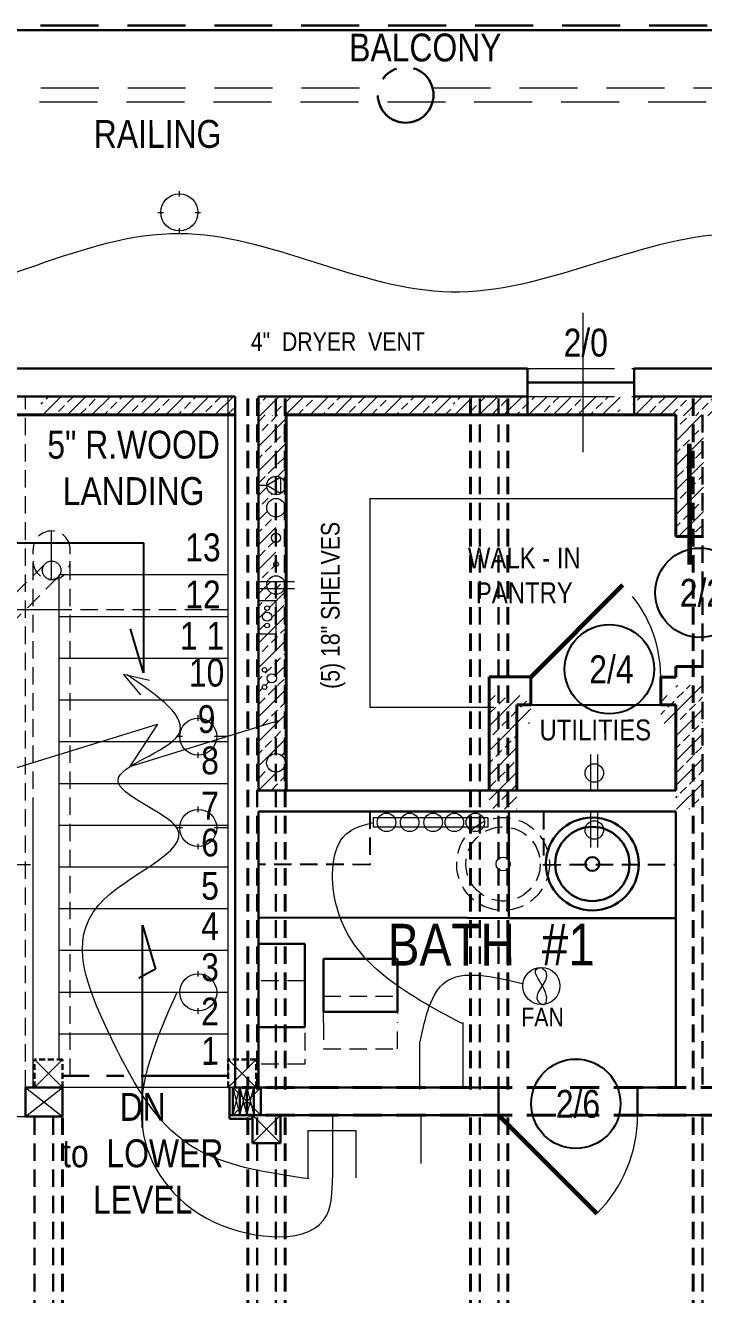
# Model space of a CAD drawing. Header units: inches. Extents: x -298 to 15350, y -6 to 2753.
# Drawn here: x 4704 to 4850.3, y 1373.5 to 1647.2 of the extents above; entities that cross this region are included whole.
import ezdxf

# ---------------------------------------------------------------- set-up
doc = ezdxf.new("R2010")
doc.units = ezdxf.units.IN
doc.header["$MEASUREMENT"] = 0
for name, pattern in [('CENTER', [2, 1.25, -0.25, 0.25, -0.25]), ('DASHDOT2', [0.5, 0.25, -0.125, 0, -0.125]), ('HIDDEN', [0.375, 0.25, -0.125])]:
    doc.linetypes.add(name, pattern=pattern)
for name, color, linetype, lineweight in [('BUILT-INS', 36, 'Continuous', 25), ('CABINETS', 36, 'HIDDEN', 25), ('COUNTERTOPS', 7, 'Continuous', 30), ('DOORS', 7, 'Continuous', 60), ('ELEC', 6, 'Continuous', 30), ('ELEC SYMBOLS', 7, 'Continuous', 20), ('FLOOR BEAMS', 18, 'Continuous', 30), ('HVAC', 1, 'Continuous', 50), ('PLUMBING', 3, 'Continuous', 20), ('ROOF', 7, 'HIDDEN', 30), ('ROOF FRAMING', 7, 'Continuous', 20), ('STAIRS', 7, 'Continuous', 20), ('STAMPED  CONC  FL', 1, 'Continuous', 20), ('WALL FRAMING', 9, 'CENTER', 30), ('WALLS', 7, 'Continuous', 30), ('WINDOWS', 5, 'Continuous', 30)]:
    doc.layers.add(name, color=color, linetype=linetype, lineweight=lineweight)
doc.layers.add('TEXT', color=7, linetype='Continuous')
doc.layers.add('TEXT80', color=9, linetype='Continuous')
doc.styles.add('ARCHENT', font='technical.ttf', dxfattribs={"height": 6})

msp = doc.modelspace()

# ---------------------------------------------------------------- hatches: boundary and pattern name
at = {"layer": 'DOORS', "linetype": 'Continuous', "lineweight": 9, "ltscale": 25}
h = msp.add_hatch(dxfattribs=at)
h.set_pattern_fill('ANSI33', color=0, scale=15, style=0)
h.set_pattern_definition([(45, (-227.575, 303.034), (-2.6516504, 2.6516504), []), (45, (-224.9232, 303.034), (-2.6516504, 2.6516504), [1.875, -0.9375])])
h.paths.add_polyline_path([(4749.44234, 1566.19093), (4707.44234, 1566.19093), (4707.44234, 1563.19093), (4749.44234, 1563.19093)])
h.paths.add_polyline_path([(4749.44234, 1567.15681), (4707.44234, 1567.15681), (4707.44234, 1566.19093), (4749.44234, 1566.19093)])
h = msp.add_hatch(dxfattribs=at)
h.set_pattern_fill('ANSI33', color=0, scale=15, style=0)
h.set_pattern_definition([(45, (-180.7516, 302.8463), (-2.6516504, 2.6516504), []), (45, (-178.1, 302.8463), (-2.6516504, 2.6516504), [1.875, -0.9375])])
h.paths.add_polyline_path([(4796.26563, 1566.00316), (4754.26563, 1566.00316), (4754.26563, 1563.00316), (4796.26563, 1563.00316)])
h.paths.add_polyline_path([(4796.26563, 1567.15654), (4754.26563, 1567.15654), (4754.26563, 1566.00316), (4796.26563, 1566.00316)])
h = msp.add_hatch(dxfattribs=at)
h.set_pattern_fill('ANSI33', color=0, scale=15, style=0)
h.set_pattern_definition([(45, (-138.75, 302.9997), (-2.6516504, 2.6516504), []), (45, (-136.0983, 302.9997), (-2.6516504, 2.6516504), [1.875, -0.9375])])
h.paths.add_polyline_path([(4832.26724, 1563.15654), (4832.26724, 1566.15654), (4796.26724, 1566.15654), (4796.26724, 1563.15654)])
h.paths.add_polyline_path([(4832.26724, 1567.15654), (4796.26724, 1567.15654), (4796.26724, 1566.15654), (4832.26724, 1566.15654)])
h = msp.add_hatch(dxfattribs=at)
h.set_pattern_fill('ANSI33', color=0, scale=15, style=0)
h.set_pattern_definition([(45, (-100.0483, 302.8463), (-2.6516504, 2.6516504), []), (45, (-97.3967, 302.8463), (-2.6516504, 2.6516504), [1.875, -0.9375])])
h.paths.add_polyline_path([(4876.96889, 1566.00316), (4834.96889, 1566.00316), (4834.96889, 1563.00316), (4876.96889, 1563.00316)])
h.paths.add_polyline_path([(4876.96889, 1567.15654), (4834.96889, 1567.15654), (4834.96889, 1566.00316), (4876.96889, 1566.00316)])
h = msp.add_hatch(dxfattribs=at)
h.set_pattern_fill('ANSI33', color=0, scale=15, style=0)
h.paths.add_polyline_path([(4758.01563, 1545.15629), (4758.01563, 1545.9392, -0.407485201), (4756.06168, 1547.93867), (4754.26724, 1547.93867), (4754.26724, 1527.23774), (4756.20763, 1527.23774, -0.299331351), (4758.01563, 1528.48721), (4758.01563, 1530.5119, -0.387451198), (4757.56168, 1531.00977, -0.387451198), (4758.01563, 1531.50765), (4758.01563, 1535.66677, -0.400784786), (4757.06168, 1536.66571, -0.400784786), (4758.01563, 1537.66465), (4758.01563, 1541.15735, -0.407485201), (4756.06168, 1543.15682, -0.407485201)])
h.paths.add_polyline_path([(4756.06168, 1526.48774, -0.096396118), (4756.20763, 1527.23774), (4754.26724, 1527.23774), (4754.26724, 1525.73774), (4756.20763, 1525.73774, -0.096396118)])
h.paths.add_polyline_path([(4758.01563, 1524.48827, -0.299331351), (4756.20763, 1525.73774), (4754.26724, 1525.73774), (4754.26724, 1523.15682), (4758.01563, 1523.15682)])
h.paths.add_polyline_path([(4760.01563, 1525.73774), (4759.91573, 1525.73774, -0.311920167), (4758.01563, 1524.48827), (4758.01563, 1506.85428, -0.126028931), (4758.13876, 1506.37356, -0.126028931), (4758.01563, 1505.89285), (4758.01563, 1490.15665, -0.375423942), (4760.01563, 1488.4451)])
h.paths.add_polyline_path([(4760.01563, 1526.91444, 0.04237342), (4759.91573, 1527.23774), (4758.01563, 1527.23774), (4758.01563, 1525.73774), (4759.91573, 1525.73774, 0.04237342), (4760.01563, 1526.06104)])
h.paths.add_polyline_path([(4758.01563, 1527.23774), (4756.20763, 1527.23774, 0.096396118), (4756.06168, 1526.48774, 0.096396118), (4756.20763, 1525.73774), (4758.01563, 1525.73774)])
h.paths.add_polyline_path([(4758.01563, 1515.95627), (4754.26724, 1515.95627), (4754.26724, 1495.94713), (4758.01563, 1497.10432), (4758.01563, 1505.89285, -0.776153299), (4756.13876, 1506.37356, -0.776153299), (4758.01563, 1506.85428)])
h.paths.add_polyline_path([(4756.07207, 1508.20686, -1), (4755.07207, 1508.20686, -1)], flags=16)
h.paths.add_polyline_path([(4756.07207, 1504.47838, -1), (4755.07207, 1504.47838, -1)], flags=16)
h.paths.add_polyline_path([(4758.01563, 1497.10432), (4754.26724, 1495.94713), (4754.26724, 1482.15682), (4758.01563, 1482.15689), (4758.01563, 1486.15687, -0.41115692), (4756.03653, 1488.15676, -0.41115692), (4758.01563, 1490.15665)])
h.paths.add_polyline_path([(4760.01563, 1487.86842, -0.375423942), (4758.01563, 1486.15687), (4758.01563, 1482.15689), (4760.01563, 1482.15694)])
h.paths.add_polyline_path([(4758.00928, 1523.15682), (4754.26724, 1523.15682), (4754.26724, 1515.95627), (4758.00928, 1515.95627)])
h.paths.add_polyline_path([(4755.14243, 1519.66022, -1), (4757.14243, 1519.66022, -1)], flags=16)
h.paths.add_polyline_path([(4756.64243, 1517.76503, -1), (4755.64243, 1517.76503, -1)], flags=16)
h.paths.add_polyline_path([(4755.64243, 1521.49351, -1), (4756.64243, 1521.49351, -1)], flags=16)
edge = h.paths.add_edge_path()
edge.add_line((4760.26724, 1563.15655), (4754.26724, 1563.15654))
edge.add_line((4754.26724, 1563.15654), (4754.26724, 1547.93867))
edge.add_line((4754.26724, 1547.93867), (4756.06168, 1547.93867))
edge.add_arc((4758.06168, 1547.93867), 2, -12.3188463, 180, ccw=False)
edge.add_line((4760.01563, 1547.51196), (4760.01563, 1543.58352))
edge.add_arc((4758.06168, 1543.15682), 2, -12.3188463, 12.3188463, ccw=False)
edge.add_line((4760.01563, 1542.73011), (4760.01563, 1527.23774))
edge.add_line((4760.01563, 1527.23774), (4760.26724, 1527.23774))
edge.add_line((4760.26724, 1527.23774), (4760.26724, 1563.15655))
h = msp.add_hatch(dxfattribs=at)
h.set_pattern_fill('ANSI33', color=0, scale=15, style=0)
h.set_pattern_definition([(45, (6e-07, -4), (-2.6516504, 2.6516504), []), (45, (2.6517, -4), (-2.6516504, 2.6516504), [1.875, -0.9375])])
h.paths.add_polyline_path([(4813.01734, 1502.65739), (4808.01563, 1502.65759), (4808.01563, 1478.1578), (4810.01734, 1478.15784), (4810.01734, 1496.65751), (4813.01735, 1496.65739)])
h.paths.add_polyline_path([(4806.01563, 1502.65767), (4804.01734, 1502.65775), (4804.01734, 1478.15772), (4806.01563, 1478.15776)])
h.paths.add_polyline_path([(4808.01563, 1502.65759), (4806.01563, 1502.65767), (4806.01563, 1478.15776), (4808.01563, 1478.1578)])
h.paths.add_polyline_path([(4848.01563, 1504.9232), (4844.26656, 1504.9232), (4844.26661, 1502.65614), (4841.01617, 1502.65627), (4841.01617, 1496.65627), (4844.26674, 1496.65614), (4844.26714, 1478.15973), (4848.01563, 1478.15994)])
h.paths.add_polyline_path([(4850.01563, 1504.9232), (4848.01563, 1504.9232), (4848.01563, 1478.15994), (4850.01563, 1478.16005)])
h.paths.add_polyline_path([(4844.26586, 1536.92333), (4850.27737, 1536.92333), (4850.26529, 1563.15655), (4844.26529, 1563.15654)])

# ---------------------------------------------------------------- linework, layer by layer
at = {"layer": 'BUILT-INS', "lineweight": 9, "ltscale": 15}
for p, q in [((4778.26846, 1545.15657), (4778.26775, 1500.15707)), ((4778.26899, 1545.15657), (4844.26568, 1545.14795)), ((4778.26775, 1500.15707), (4805.01785, 1500.15597))]:
    msp.add_line(p, q, dxfattribs=at)
at = {"layer": 'BUILT-INS', "ltscale": 15}
msp.add_line((4813.01735, 1500.65752), (4841.01617, 1500.6564), dxfattribs=at)
at = {"layer": 'CABINETS', "ltscale": 15}
for p, q in [((4778.26723, 1477.68182), (4778.28121, 1466.18789)), ((4815.76709, 1477.54949), (4815.7531, 1466.05557)), ((4778.28121, 1466.18789), (4754.26724, 1466.23663)), ((4815.75326, 1466.18789), (4844.26749, 1466.23673))]:
    msp.add_line(p, q, dxfattribs=at)
at = {"layer": 'COUNTERTOPS', "color": 38, "lineweight": 30, "ltscale": 15}
msp.add_line((4754.26724, 1454.78903), (4844.26774, 1454.65691), dxfattribs=at)
at = {"layer": 'DOORS', "linetype": 'Continuous', "ltscale": 15}
msp.add_line((4847.26656, 1530.92333), (4847.25479, 1556.92332), dxfattribs=at)
at = {"layer": 'DOORS', "ltscale": 15}
msp.add_line((4832.80487, 1526.46148), (4813.01582, 1506.65255), dxfattribs=at)
at = {"layer": 'DOORS', "color": 9, "linetype": 'Continuous', "ltscale": 15}
msp.add_line((4806.01724, 1412.15682), (4827.23044, 1390.94361), dxfattribs=at)
at = {"layer": 'DOORS', "color": 9, "linetype": 'Continuous', "lineweight": 5, "ltscale": 15}
msp.add_arc((4806.01724, 1412.15682), 30, 315, 0, dxfattribs=at)
at = {"layer": 'ELEC', "lineweight": 20, "ltscale": 15}
for p, q in [((4754.26724, 1527.23774), (4762.06168, 1527.23774)), ((4754.26724, 1525.73774), (4762.06168, 1525.73774)), ((4825.94496, 1482.15682), (4825.94496, 1489.95126)), ((4827.44496, 1482.15682), (4827.44496, 1489.95126)), ((4825.94496, 1469.86237), (4825.94496, 1477.65682)), ((4827.44496, 1469.86237), (4827.44496, 1477.65682))]:
    msp.add_line(p, q, dxfattribs=at)
for centre in [(4758.06168, 1547.93867), (4758.06168, 1526.48774), (4826.69496, 1485.95126), (4826.69496, 1473.65682)]:
    msp.add_circle(centre, 2, dxfattribs=at)
at = {"layer": 'ELEC SYMBOLS', "color": 6, "linetype": 'Continuous', "lineweight": 20, "ltscale": 150}
for p, q in [((4737.20647, 1611.43415), (4737.20647, 1610.23743)), ((4732.60811, 1606.83579), (4733.80483, 1606.83579)), ((4740.60811, 1606.83579), (4741.80483, 1606.83579)), ((4737.20647, 1603.43415), (4737.20647, 1602.23743)), ((4725.20353, 1507.28497), (4730.74816, 1505.97034)), ((4725.20371, 1507.22556), (4728.8266, 1502.82717)), ((4803.75006, 1476.31213), (4779.03258, 1476.31213)), ((4779.03258, 1476.31213), (4779.03258, 1474.31213)), ((4803.75006, 1476.31213), (4803.75006, 1474.31213)), ((4803.75006, 1474.31213), (4779.03258, 1474.31213)), ((4798.31417, 1432.17999), (4798.31417, 1418.25605)), ((4788.9891, 1427.94504), (4788.9891, 1417.73547)), ((4770.2643, 1412.15682), (4770.2643, 1398.67446)), ((4789.27467, 1411.96794), (4789.27467, 1401.75837)), ((4764.94598, 1408.88403), (4764.94598, 1398.67446)), ((4775.29253, 1408.88403), (4775.29253, 1398.67446))]:
    msp.add_line(p, q, dxfattribs=at)
at = {"layer": 'ELEC SYMBOLS', "color": 6, "linetype": 'Continuous', "lineweight": 9, "ltscale": 150}
for p, q in [((4759.06168, 1549.67072), (4756.06168, 1547.93867)), ((4759.06168, 1549.67072), (4759.06168, 1546.20661)), ((4756.06168, 1547.93867), (4754.26724, 1547.93867)), ((4759.06168, 1546.20661), (4756.06168, 1547.93867)), ((4741.28795, 1497.20532), (4741.28795, 1498.40204)), ((4737.88631, 1493.80368), (4736.68959, 1493.80368)), ((4747.76724, 1493.80368), (4744.68959, 1493.80368)), ((4741.28795, 1489.20532), (4741.28795, 1490.40204)), ((4741.28795, 1477.50314), (4741.28795, 1478.69986)), ((4737.88631, 1474.1015), (4736.68959, 1474.1015)), ((4747.76724, 1474.1015), (4744.68959, 1474.1015)), ((4741.28795, 1469.50314), (4741.28795, 1470.69986)), ((4741.28795, 1442.05846), (4741.28795, 1443.25518)), ((4737.88631, 1438.65682), (4736.68959, 1438.65682)), ((4747.76724, 1438.65682), (4744.68959, 1438.65682)), ((4741.28795, 1434.05846), (4741.28795, 1435.25518))]:
    msp.add_line(p, q, dxfattribs=at)
at = {"layer": 'ELEC SYMBOLS', "color": 6, "lineweight": 9, "ltscale": 25}
msp.add_line((4764.94598, 1408.88403), (4775.29253, 1408.88403), dxfattribs=at)
at = {"layer": 'ELEC SYMBOLS', "color": 6, "lineweight": 20, "ltscale": 15}
for centre in [(4737.20647, 1606.83579), (4741.28795, 1493.80368), (4741.28795, 1474.1015), (4741.28795, 1438.65682), (4815.28706, 1440.03169)]:
    msp.add_circle(centre, 4, dxfattribs=at)
at = {"layer": 'ELEC SYMBOLS', "color": 6, "linetype": 'Continuous', "lineweight": 20, "ltscale": 150}
for centre in [(4781.89046, 1475.31213), (4786.86976, 1475.31213), (4791.94028, 1475.31213), (4796.51089, 1475.31213), (4801.0458, 1475.31213)]:
    msp.add_circle(centre, 2, dxfattribs=at)
at = {"layer": 'ELEC SYMBOLS', "color": 6, "lineweight": 9, "ltscale": 25}
for points in [[(4974.53008, 1611.43415), (4912.93397, 1593.62849), (4855.86827, 1602.23743), (4795.79683, 1589.64434), (4737.20647, 1602.23743), (4675.66893, 1587.15425), (4618.54466, 1602.23743)], [(4736.68959, 1438.65682), (4729.23708, 1409.42676), (4744.57669, 1389.21333), (4769.02605, 1390.65027), (4770.2643, 1398.67446)]]:
    msp.add_spline(points, degree=3, dxfattribs=at)
at = {"layer": 'ELEC SYMBOLS', "color": 6, "linetype": 'Continuous', "lineweight": 20, "ltscale": 150}
for points in [[(4765.1798, 1398.44823), (4739.70958, 1405.58213), (4721.74807, 1430.5068), (4719.75235, 1457.42545), (4736.68959, 1474.1015), (4723.99041, 1484.39008), (4736.9626, 1494.11071), (4725.95524, 1507.10674)], [(4798.19905, 1431.92539), (4770.69273, 1459.1337), (4773.79976, 1473.28567), (4779.1894, 1475.30428)], [(4789.13104, 1427.98021), (4794.58677, 1440.91287), (4811.16793, 1440.59223)], [(4815.19952, 1444.02912), (4814.44429, 1443.80031), (4816.412, 1437.02107), (4815.93703, 1436.07197), (4814.64784, 1436.61432), (4816.34413, 1442.78342), (4815.52992, 1443.80031), (4815.19952, 1444.02912)]]:
    msp.add_spline(points, degree=3, dxfattribs=at)
at = {"layer": 'FLOOR BEAMS', "color": 3, "linetype": 'HIDDEN', "lineweight": 40, "ltscale": 15}
for p, q in [((4752.01563, 1566.69474), (4752.01563, 1417.69475)), ((4760.01563, 1566.69474), (4760.01563, 1417.69475)), ((4800.01563, 1566.69474), (4800.01563, 1417.69475)), ((4808.01563, 1566.69474), (4808.01563, 1417.69475)), ((4848.01563, 1566.69475), (4848.01563, 1417.69475)), ((4712.01563, 1411.69476), (4712.01563, 1265.69475)), ((4752.01563, 1411.69476), (4752.01563, 1265.69475)), ((4760.01563, 1411.69476), (4760.01563, 1265.69475)), ((4800.01563, 1411.69476), (4800.01563, 1265.69475)), ((4808.01563, 1411.69476), (4808.01563, 1265.69475)), ((4848.01563, 1411.69476), (4848.01563, 1265.69475))]:
    msp.add_line(p, q, dxfattribs=at)
at = {"layer": 'FLOOR BEAMS', "color": 9, "linetype": 'HIDDEN', "lineweight": 30, "ltscale": 15}
for p, q in [((4754.01563, 1566.69474), (4754.01563, 1417.69475)), ((4758.01563, 1566.69474), (4758.01563, 1417.69475)), ((4802.01563, 1566.69474), (4802.01563, 1417.69475)), ((4806.01563, 1566.69474), (4806.01563, 1417.69475)), ((4850.01564, 1563.15668), (4850.01563, 1417.69475)), ((4706.01563, 1411.69476), (4706.01563, 1265.69475)), ((4710.01563, 1411.69476), (4710.01563, 1265.69475)), ((4754.01563, 1411.69476), (4754.01563, 1265.69475)), ((4758.01563, 1411.69476), (4758.01563, 1265.69475)), ((4802.01563, 1411.69476), (4802.01563, 1265.69475)), ((4806.01563, 1411.69476), (4806.01563, 1265.69475)), ((4850.01563, 1411.69476), (4850.01563, 1265.69475))]:
    msp.add_line(p, q, dxfattribs=at)
at = {"layer": 'FLOOR BEAMS', "color": 3, "linetype": 'HIDDEN', "lineweight": 40, "ltscale": 25}
for p, q in [((5034.01724, 1418.15682), (4750.76724, 1418.15724)), ((5034.01723, 1412.15682), (4752.02228, 1412.15724))]:
    msp.add_line(p, q, dxfattribs=at)
at = {"layer": 'HVAC', "lineweight": 20, "ltscale": 15}
msp.add_line((4797.39252, 1418.28131), (4804.13187, 1418.28131), dxfattribs=at)
at = {"layer": 'PLUMBING', "lineweight": 20, "ltscale": 15}
for p, q in [((4754.26724, 1523.15682), (4758.00928, 1523.15682)), ((4758.00928, 1523.15682), (4758.00928, 1515.95627)), ((4754.26724, 1515.95627), (4758.00928, 1515.95627))]:
    msp.add_line(p, q, dxfattribs=at)
at = {"layer": 'PLUMBING', "color": 7, "linetype": 'Continuous', "lineweight": 30, "ltscale": 15}
for p, q in [((4764.26724, 1449.15682), (4754.26724, 1449.15682)), ((4764.26724, 1431.15682), (4764.26724, 1449.15682)), ((4768.26724, 1440.15682), (4768.26724, 1445.85682)), ((4768.26724, 1445.85682), (4784.26724, 1445.85682)), ((4784.26724, 1445.85682), (4784.26724, 1440.15682)), ((4768.26724, 1440.15682), (4768.26724, 1434.45682)), ((4784.26724, 1434.45682), (4784.26724, 1440.15682)), ((4768.26724, 1434.45682), (4784.26724, 1434.45682)), ((4764.26724, 1431.15682), (4754.26724, 1431.15682))]:
    msp.add_line(p, q, dxfattribs=at)
at = {"layer": 'PLUMBING', "color": 9, "linetype": 'HIDDEN', "lineweight": 20, "ltscale": 15}
for p, q in [((4764.26724, 1441.15682), (4754.26724, 1441.15682)), ((4764.26724, 1441.15682), (4764.26724, 1423.15682)), ((4768.26724, 1432.15682), (4768.26724, 1437.85682)), ((4768.26724, 1437.85682), (4784.26724, 1437.85682)), ((4784.26724, 1437.85682), (4784.26724, 1432.15682)), ((4768.26724, 1432.15682), (4768.26724, 1426.45682)), ((4784.26724, 1426.45682), (4784.26724, 1432.15682)), ((4768.26724, 1426.45682), (4784.26724, 1426.45682)), ((4764.26724, 1423.15682), (4754.26724, 1423.15682))]:
    msp.add_line(p, q, dxfattribs=at)
at = {"layer": 'PLUMBING', "color": 3, "linetype": 'HIDDEN', "lineweight": 20, "ltscale": 15}
for p, q in [((4764.26724, 1432.15682), (4764.26724, 1441.15682)), ((4764.26724, 1440.15682), (4764.26724, 1431.15682))]:
    msp.add_line(p, q, dxfattribs=at)
at = {"layer": 'PLUMBING', "color": 3, "lineweight": 20, "ltscale": 15}
for centre, radius in [((4758.06168, 1543.15682), 2), ((4758.06168, 1536.66571), 1), ((4758.06168, 1531.00977), 0.5), ((4756.14243, 1521.49351), 0.5), ((4756.14243, 1519.66022), 1), ((4756.14243, 1517.76503), 0.5), ((4755.57207, 1508.20686), 0.5), ((4757.13876, 1506.37356), 1), ((4755.57207, 1504.47838), 0.5), ((4758.03653, 1488.15676), 2)]:
    msp.add_circle(centre, radius, dxfattribs=at)
at = {"layer": 'PLUMBING', "color": 252, "linetype": 'HIDDEN', "lineweight": 20, "ltscale": 15}
for radius in [10, 8]:
    msp.add_circle((4807.01734, 1466.34302), radius, dxfattribs=at)
at = {"layer": 'PLUMBING', "color": 7, "linetype": 'Continuous', "lineweight": 30, "ltscale": 15}
for radius in [10, 8, 1.5]:
    msp.add_circle((4826.26749, 1466.34384), radius, dxfattribs=at)
at = {"layer": 'PLUMBING', "color": 252, "linetype": 'Continuous', "lineweight": 5, "ltscale": 15}
msp.add_circle((4807.01734, 1466.34302), 1.5, dxfattribs=at)
at = {"layer": 'ROOF', "color": 9, "linetype": 'HIDDEN', "ltscale": 50}
msp.add_line((4501.01724, 1647.15682), (5064.01724, 1647.15682), dxfattribs=at)
at = {"layer": 'ROOF', "color": 9, "linetype": 'HIDDEN', "lineweight": 20, "ltscale": 50}
for p, q in [((4669.82671, 1633.65682), (4780.20776, 1633.65682)), ((4791.82671, 1633.65682), (4902.20776, 1633.65682)), ((4500.82207, 1630.65682), (5012.20776, 1630.65682))]:
    msp.add_line(p, q, dxfattribs=at)
at = {"layer": 'ROOF FRAMING', "color": 1, "linetype": 'DASHDOT2', "lineweight": 9, "ltscale": 150}
msp.add_line((4709.66577, 1527.6377), (4709.66577, 1538.15682), dxfattribs=at)
at = {"layer": 'STAIRS', "color": 9, "linetype": 'HIDDEN', "lineweight": 20, "ltscale": 15}
for p, q in [((4704.01724, 1418.14176), (4704.01724, 1567.15682)), ((4705.66577, 1420.65682), (4705.66577, 1534.15682)), ((4713.66577, 1420.65682), (4713.66577, 1534.15682)), ((4747.76724, 1521.15682), (4711.26724, 1521.15682))]:
    msp.add_line(p, q, dxfattribs=at)
at = {"layer": 'STAIRS', "color": 9, "linetype": 'Continuous', "lineweight": 20, "ltscale": 15}
for p, q in [((4747.76724, 1420.65682), (4747.76724, 1567.15682)), ((4711.26724, 1424.17187), (4711.26724, 1528.65682)), ((4711.26724, 1521.15682), (4701.26724, 1521.15682))]:
    msp.add_line(p, q, dxfattribs=at)
at = {"layer": 'STAIRS', "color": 9, "linetype": 'HIDDEN', "lineweight": 9, "ltscale": 15}
for p, q in [((4708.25155, 1531.05191), (4693.40231, 1516.20267)), ((4711.07998, 1528.22348), (4696.23074, 1513.37424))]:
    msp.add_line(p, q, dxfattribs=at)
at = {"layer": 'STAIRS', "color": 9, "lineweight": 20, "ltscale": 15}
for p, q in [((4747.76724, 1528.65682), (4711.26724, 1528.65682)), ((4747.76724, 1519.65682), (4711.26724, 1519.65682)), ((4747.76724, 1510.65682), (4711.26724, 1510.65682)), ((4747.76724, 1501.65682), (4711.26724, 1501.65682)), ((4747.76724, 1492.65682), (4711.26724, 1492.65682)), ((4747.76724, 1483.65682), (4711.26724, 1483.65682)), ((4747.76724, 1465.65682), (4711.26724, 1465.65682)), ((4747.76724, 1456.65682), (4711.26724, 1456.65682)), ((4747.76724, 1447.65682), (4711.26724, 1447.65682)), ((4747.76724, 1438.65682), (4711.26724, 1438.65682)), ((4747.76724, 1429.65682), (4711.26724, 1429.65682)), ((4749.26724, 1418.15682), (4711.26724, 1418.17288))]:
    msp.add_line(p, q, dxfattribs=at)
at = {"layer": 'STAIRS', "lineweight": 20, "ltscale": 15}
for p, q in [((4726.55143, 1487.39075), (4758.62649, 1497.2929)), ((4697.55719, 1485.72907), (4732.49876, 1496.51616)), ((4732.49876, 1496.51616), (4726.55143, 1487.39075)), ((4705.66577, 1418.1558), (4705.66577, 1478.16235)), ((4747.76724, 1474.65682), (4711.26724, 1474.65682))]:
    msp.add_line(p, q, dxfattribs=at)
at = {"layer": 'STAIRS', "color": 9, "linetype": 'Continuous', "lineweight": 30, "ltscale": 15}
for p, q in [((4844.26854, 1418.15868), (4844.26724, 1477.65868)), ((4836.01724, 1418.15682), (4836.01724, 1412.14075))]:
    msp.add_line(p, q, dxfattribs=at)
at = {"layer": 'STAIRS', "color": 9, "linetype": 'DASHDOT2', "lineweight": 9, "ltscale": 150}
msp.add_circle((4709.66577, 1529.6377), 2, dxfattribs=at)
at = {"layer": 'STAIRS', "color": 9, "linetype": 'HIDDEN', "lineweight": 9, "ltscale": 15}
for centre, start, end in [((4709.66577, 1534.15682), 0, 180), ((4709.66577, 1531.6377), 180, 0)]:
    msp.add_arc(centre, 4, start, end, dxfattribs=at)
at = {"layer": 'STAMPED  CONC  FL', "ltscale": 15}
for p, q in [((4705.10231, 1466.1766), (4649.10231, 1466.1766)), ((4649.66577, 1411.92187), (4704.10852, 1411.92187))]:
    msp.add_line(p, q, dxfattribs=at)
at = {"layer": 'TEXT', "color": 9, "linetype": 'Continuous', "ltscale": 15}
for p, q in [((4696.78243, 1535.60116), (4729.51724, 1535.60116)), ((4729.51724, 1535.60116), (4729.51724, 1507.58245)), ((4729.51724, 1507.58245), (4726.65737, 1517.05471))]:
    msp.add_line(p, q, dxfattribs=at)
at = {"layer": 'TEXT', "linetype": 'Continuous', "ltscale": 15}
for p, q in [((4729.23708, 1409.42676), (4729.23708, 1453.14155)), ((4729.23708, 1453.14155), (4732.09695, 1443.66929))]:
    msp.add_line(p, q, dxfattribs=at)
at = {"layer": 'TEXT', "ltscale": 15}
msp.add_line((4732.09695, 1443.66929), (4728.44517, 1441.72854), dxfattribs=at)
at = {"layer": 'TEXT', "linetype": 'Continuous', "ltscale": 15}
for centre in [(4849.46084, 1524.83685), (4829.93636, 1508.33914)]:
    msp.add_circle(centre, 9.63369, dxfattribs=at)
at = {"layer": 'TEXT', "color": 9, "linetype": 'Continuous', "ltscale": 15}
msp.add_circle((4822.72322, 1414.64282), 9.63369, dxfattribs=at)
at = {"layer": 'WALL FRAMING', "color": 9, "linetype": 'Continuous', "ltscale": 50}
msp.add_line((4491.97093, 1646.15682), (5034.01724, 1646.15682), dxfattribs=at)
at = {"layer": 'WALL FRAMING', "color": 9, "linetype": 'Continuous', "ltscale": 15}
for p, q in [((4672.01724, 1573.15682), (4812.28297, 1573.15366)), ((4835.28297, 1573.1568), (4947.01724, 1573.15682)), ((4672.01724, 1567.15682), (4749.26724, 1567.15682)), ((4754.26724, 1567.15682), (4812.28297, 1567.1568)), ((4844.26529, 1567.15667), (4947.01724, 1567.15682)), ((4806.01724, 1418.15682), (4749.26724, 1418.15682)), ((4806.01724, 1412.19876), (4755.36182, 1412.15723))]:
    msp.add_line(p, q, dxfattribs=at)
at = {"layer": 'WALL FRAMING', "color": 9, "ltscale": 15}
for p, q in [((4812.28297, 1573.15366), (4812.28297, 1563.1568)), ((4835.28297, 1573.15366), (4835.28297, 1563.1568)), ((4835.28297, 1567.1568), (4844.26529, 1567.1568)), ((4754.26724, 1477.65682), (4754.26724, 1418.15682)), ((4747.76724, 1420.65682), (4712.01809, 1420.65682)), ((4712.01809, 1418.17187), (4704.01809, 1418.17187)), ((4748.01724, 1411.40724), (4748.01724, 1418.11583)), ((4748.76724, 1412.15724), (4748.76724, 1418.11583)), ((4750.26724, 1412.15436), (4750.26724, 1418.15436)), ((4751.76724, 1412.15436), (4751.76724, 1418.15436)), ((4753.26724, 1412.19288), (4753.26724, 1418.19288)), ((4806.01724, 1418.15682), (4806.01724, 1412.15682)), ((4753.26724, 1412.15724), (4748.01724, 1412.15724)), ((4753.01563, 1406.17473), (4753.01563, 1412.17473)), ((4759.01563, 1412.17473), (4753.01563, 1412.17473)), ((4759.01563, 1406.17473), (4759.01563, 1412.17473)), ((4850.26862, 1412.15705), (4836.01724, 1412.15682)), ((4712.01809, 1411.92187), (4704.01809, 1411.92187)), ((4753.01563, 1411.40724), (4748.01724, 1411.40724)), ((4759.01563, 1406.17473), (4753.01563, 1406.17473))]:
    msp.add_line(p, q, dxfattribs=at)
at = {"layer": 'WALL FRAMING', "color": 9, "lineweight": 9, "ltscale": 15}
for p, q in [((4812.28297, 1573.15366), (4835.28297, 1573.15366)), ((4812.28297, 1567.15366), (4835.28297, 1567.15366)), ((4812.28297, 1563.15366), (4835.28297, 1563.15366))]:
    msp.add_line(p, q, dxfattribs=at)
at = {"layer": 'WALL FRAMING', "color": 7, "linetype": 'Continuous', "lineweight": 40, "ltscale": 15}
for p, q in [((4683.76724, 1563.15644), (4749.26724, 1563.15653)), ((4760.01563, 1563.15655), (4844.26529, 1563.15667))]:
    msp.add_line(p, q, dxfattribs=at)
at = {"layer": 'WALL FRAMING', "color": 9, "linetype": 'Continuous', "lineweight": 30, "ltscale": 15}
for p, q in [((4754.26724, 1482.15682), (4844.26714, 1482.15868)), ((4754.26724, 1477.65672), (4844.26724, 1477.65868))]:
    msp.add_line(p, q, dxfattribs=at)
at = {"layer": 'WALL FRAMING', "color": 7, "linetype": 'Continuous', "lineweight": 30, "ltscale": 25}
for p, q in [((4808.26774, 1454.65691), (4808.26724, 1477.6579)), ((4844.26774, 1454.65691), (4808.26774, 1454.65691))]:
    msp.add_line(p, q, dxfattribs=at)
at = {"layer": 'WALL FRAMING', "color": 1, "linetype": 'Continuous', "lineweight": 9, "ltscale": 15}
for p, q in [((4706.01809, 1424.17187), (4712.01809, 1418.17187)), ((4706.01809, 1418.17187), (4712.01809, 1424.17187)), ((4747.76724, 1424.15724), (4753.76724, 1418.15724)), ((4747.76724, 1418.15724), (4753.76724, 1424.15724)), ((4748.76619, 1418.17331), (4754.76619, 1412.17331)), ((4748.76619, 1412.17331), (4754.76619, 1418.17331))]:
    msp.add_line(p, q, dxfattribs=at)
at = {"layer": 'WALL FRAMING', "color": 1, "linetype": 'HIDDEN', "ltscale": 5}
for p, q in [((4706.01809, 1418.17187), (4706.01809, 1424.17187)), ((4712.01809, 1424.17187), (4706.01809, 1424.17187)), ((4712.01809, 1418.17187), (4712.01809, 1424.17187)), ((4747.76724, 1418.15724), (4747.76724, 1424.15724)), ((4753.76724, 1424.15724), (4747.76724, 1424.15724)), ((4753.76724, 1418.15724), (4753.76724, 1424.15724)), ((4712.01914, 1418.1558), (4706.01914, 1418.1558)), ((4753.76829, 1418.14117), (4747.76829, 1418.14117))]:
    msp.add_line(p, q, dxfattribs=at)
at = {"layer": 'WALL FRAMING', "color": 9, "linetype": 'Continuous', "lineweight": 9, "ltscale": 25}
for p, q in [((4704.01809, 1411.92187), (4712.01809, 1418.17187)), ((4704.01809, 1418.17187), (4712.01809, 1411.92187))]:
    msp.add_line(p, q, dxfattribs=at)
at = {"layer": 'WALL FRAMING', "color": 1, "ltscale": 15}
for p, q in [((4748.76619, 1412.17331), (4748.76619, 1418.17331)), ((4754.76619, 1418.17331), (4748.76619, 1418.17331)), ((4754.76619, 1412.17331), (4754.76619, 1418.17331)), ((4754.76724, 1412.15724), (4748.76724, 1412.15724))]:
    msp.add_line(p, q, dxfattribs=at)
at = {"layer": 'WALL FRAMING', "ltscale": 15}
msp.add_line((4756.51724, 1418.15682), (4750.51724, 1418.15682), dxfattribs=at)
at = {"layer": 'WALL FRAMING', "color": 9, "linetype": 'Continuous', "lineweight": 9, "ltscale": 15}
for p, q in [((4753.01563, 1412.17473), (4759.01563, 1406.17473)), ((4753.01563, 1406.17473), (4759.01563, 1412.17473))]:
    msp.add_line(p, q, dxfattribs=at)
at = {"layer": 'WALL FRAMING', "ltscale": 15}
msp.add_circle((4786.01724, 1632.15682), 6, dxfattribs=at)
at = {"layer": 'WALL FRAMING', "color": 9, "ltscale": 15}
msp.add_circle((4786.01724, 1632.15682), 6, dxfattribs=at)
at = {"layer": 'WALL FRAMING', "lineweight": 5, "ltscale": 15}
msp.add_arc((4813.01582, 1506.65255), 28, 0.0287593, 45.0287593, dxfattribs=at)
at = {"layer": 'WALLS', "color": 9, "lineweight": 9, "ltscale": 15}
msp.add_line((4824.28297, 1555.15366), (4824.28297, 1585.15366), dxfattribs=at)
at = {"layer": 'WALLS', "color": 9, "ltscale": 20}
for p, q in [((4749.26724, 1418.15682), (4749.26724, 1567.15682)), ((4754.26724, 1482.15682), (4754.26724, 1567.15682))]:
    msp.add_line(p, q, dxfattribs=at)
at = {"layer": 'WALLS', "color": 7, "lineweight": 40, "ltscale": 20}
msp.add_line((4760.26724, 1482.15682), (4760.26724, 1563.15655), dxfattribs=at)
at = {"layer": 'WALLS', "color": 7, "linetype": 'Continuous', "lineweight": 40, "ltscale": 15}
for p, q in [((4844.26591, 1536.92333), (4844.26529, 1563.1568)), ((4844.26655, 1536.92333), (4850.26655, 1536.92333)), ((4844.26656, 1508.92333), (4850.26656, 1508.92333)), ((4844.26661, 1506.65627), (4844.26656, 1508.92333)), ((4804.01734, 1506.65788), (4813.01582, 1506.65752)), ((4813.01735, 1500.65752), (4813.01734, 1506.65923)), ((4841.01582, 1506.6564), (4844.26641, 1506.65627)), ((4841.01617, 1500.65627), (4841.01617, 1506.72466)), ((4810.01734, 1500.65764), (4813.01735, 1500.65752)), ((4841.01617, 1500.6564), (4844.26617, 1500.65627)), ((4844.26714, 1482.15868), (4844.26674, 1500.65627))]:
    msp.add_line(p, q, dxfattribs=at)
at = {"layer": 'WALLS', "color": 7, "linetype": 'Continuous', "lineweight": 40, "ltscale": 25}
for p, q in [((4804.01734, 1506.65788), (4804.01734, 1482.15787)), ((4810.01734, 1500.65764), (4810.01734, 1482.15787))]:
    msp.add_line(p, q, dxfattribs=at)
at = {"layer": 'WALLS', "ltscale": 20}
msp.add_line((4754.26724, 1418.15682), (4754.26724, 1477.65682), dxfattribs=at)
at = {"layer": 'WALLS', "color": 9, "ltscale": 15}
for p, q in [((4704.01809, 1411.92187), (4704.01724, 1418.15682)), ((4712.01809, 1411.92187), (4712.01724, 1418.15682)), ((4844.26854, 1418.15868), (4836.01724, 1418.15682))]:
    msp.add_line(p, q, dxfattribs=at)
at = {"layer": 'WALLS', "color": 9, "linetype": 'Continuous', "lineweight": 9, "ltscale": 15}
for p, q in [((4748.76724, 1418.15682), (4750.26724, 1412.15436)), ((4748.76724, 1412.15724), (4750.26724, 1418.15436)), ((4750.26724, 1418.15682), (4751.76724, 1412.15436)), ((4750.26724, 1412.15724), (4751.76724, 1418.15436)), ((4751.76724, 1418.15682), (4753.26724, 1412.15436)), ((4751.76724, 1412.15724), (4753.26724, 1418.15436))]:
    msp.add_line(p, q, dxfattribs=at)
at = {"layer": 'WINDOWS', "color": 5, "ltscale": 15}
msp.add_line((4812.28297, 1570.15366), (4835.28297, 1570.15366), dxfattribs=at)

# ---------------------------------------------------------------- texts
at = {"layer": 'TEXT80', "color": 9, "char_height": 6, "width": 360.0625, "attachment_point": 5, "rotation": 0.0327705, "style": 'ARCHENT'}
for s, insert in [('{\\C7;BALCONY}', (4790.2625, 1642.35151)), ('{\\C7;RAILING}', (4732.51867, 1623.70092)), ('{\\C7;2/0}', (4824.85407, 1578.71404)), ('{\\C7;5" R.WOOD\\PLANDING}', (4727.34443, 1551.70714)), ('{\\C7; 13}', (4741.35189, 1534.56137)), ('{\\C7; 12}', (4741.35189, 1524.44608)), ('{\\C7;1 1}', (4742.13259, 1515.53513)), ('{\\C7; 10}', (4742.13259, 1507.55788)), ('{\\C7; 9}', (4742.13259, 1497.53513)), ('{\\C7;8}', (4743.83286, 1488.63081)), ('{\\C7;7}', (4743.83286, 1478.91389)), ('{\\C7;6}', (4743.83286, 1470.92967)), ('{\\C7;5}', (4743.83286, 1461.58642)), ('{\\C7;4}', (4743.83286, 1452.92269)), ('{\\C7;3}', (4743.83286, 1444.03974)), ('{\\C7;2}', (4743.83286, 1434.52662)), ('{\\C7;1}', (4743.83286, 1426.03277)), ('{\\C7;2/6}', (4823.17254, 1414.57942)), ('{\\C7;DN\\Pto  LOWER \\PLEVEL}', (4729.31594, 1403.95798))]:
    msp.add_mtext(s, dxfattribs=dict(at, insert=insert))
at = {"layer": 'TEXT80', "attachment_point": 5, "rotation": 0.0327705, "style": 'ARCHENT'}
for s, insert, char_height, width in [('{\\C7;4"  DRYER  VENT}', (4771.37836, 1578.98546), 4, 360.0625), ('{\\C7;WALK - IN\\PPANTRY}', (4811.60138, 1528.57244), 4.5, 270.046875), ('{\\C7;2/2}', (4849.91016, 1524.77345), 6, 360.0625), ('{\\C7;2/4}', (4830.38568, 1508.27573), 6, 360.0625), ('{\\C7;UTILITIES}', (4826.91403, 1495.20712), 4.5, 270.046875), ('{\\C7;BATH  #1}', (4804.46339, 1448.94893), 9, 360.0625), ('{\\C7;FAN}', (4815.53177, 1433.33781), 4, 360.0625)]:
    msp.add_mtext(s, dxfattribs=dict(at, insert=insert, char_height=char_height, width=width))
at = {"layer": 'TEXT80', "color": 6, "width": 360.0625, "attachment_point": 5, "style": 'ARCHENT'}
for s, insert, char_height, rotation in [('{\\C7;(5) 18" SHELVES}', (4770.37255, 1522.10332), 4, 90.0327705), ('{\\C7; }', (4768.35105, 1401.14939), 3, 0.0327705)]:
    msp.add_mtext(s, dxfattribs=dict(at, insert=insert, char_height=char_height, rotation=rotation))

doc.saveas('drawing.dxf')
